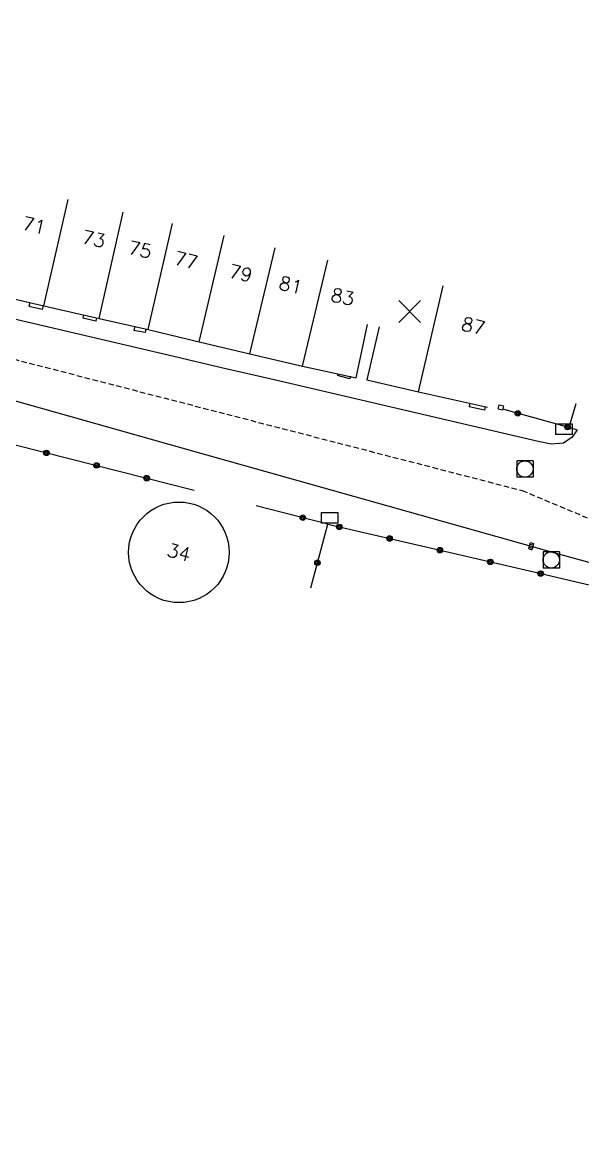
# Model space of a CAD drawing. Header units: millimetres. Extents: x 115000 to 116001, y 121999 to 123001.
# Drawn here: x 115096.1 to 115147.6, y 122279.4 to 122382.9 of the extents above; entities that cross this region are included whole.
import ezdxf
from ezdxf.enums import TextEntityAlignment as Align

# ---------------------------------------------------------------- set-up
doc = ezdxf.new("R2010")
doc.units = ezdxf.units.MM
doc.linetypes.add('DASHED', pattern=[0.75, 0.5, -0.25])
doc.layers.get('0').update_dxf_attribs({"linetype": 'CONTINUOUS'})
for name, color, linetype in [('W0001', 6, 'DASHED'), ('W0008', 7, 'CONTINUOUS'), ('W0100', 7, 'CONTINUOUS'), ('W0105', 7, 'CONTINUOUS'), ('W0112', 1, 'DASHED'), ('W0322', 7, 'CONTINUOUS'), ('W0400', 7, 'CONTINUOUS'), ('W0420', 7, 'CONTINUOUS'), ('W0991', 7, 'CONTINUOUS'), ('W1102', 7, 'CONTINUOUS'), ('W1471', 7, 'CONTINUOUS')]:
    doc.layers.add(name, color=color, linetype=linetype)
doc.styles.get("Standard").update_dxf_attribs({"font": 'romans.shx', "width": 0.85})

# ---------------------------------------------------------------- blocks, each defined once
blk = doc.blocks.new('T420')
for p, q in [((0.75, 0.75), (-0.75, 0.75)), ((-0.75, 0.75), (-0.75, -0.75)), ((0.75, 0.75), (0.75, -0.75)), ((0.75, -0.75), (-0.75, -0.75))]:
    blk.add_line(p, q)
blk.add_ellipse((0, 0), major_axis=(-0.53, 0.53), ratio=1, start_param=3.926991, end_param=10.210176)
blk = doc.blocks.new('T400')
for p, q in [((-0.15, 0.3), (0.15, 0.3)), ((-0.15, -0.25), (-0.15, 0.3)), ((-0.15, 0.15), (0.15, 0.15)), ((-0.15, 0), (0.15, 0)), ((0.15, 0.3), (0.15, -0.25)), ((-0.15, -0.15), (0.15, -0.15)), ((-0.15, -0.25), (-0.15, -0.3)), ((-0.15, -0.3), (0.15, -0.3)), ((0.15, -0.3), (0.15, -0.25))]:
    blk.add_line(p, q)
blk = doc.blocks.new('T1471')
at = {"color": 0, "linetype": 'Continuous', "flags": 128}
blk.add_lwpolyline([(-0.75, -0.5), (-0.75, 0.5), (0.75, 0.5), (0.75, -0.5), (-0.75, -0.5)], dxfattribs=at)
blk = doc.blocks.new('t991o')
at = {"color": 0, "linetype": 'Continuous'}
for p, q in [((-1, 1), (1, -1)), ((-1, -1), (1, 1))]:
    blk.add_line(p, q, dxfattribs=at)
blk = doc.blocks.new('t322o')
at = {"color": 0, "linetype": 'Continuous'}
for radius in [0.25, 0.15]:
    blk.add_circle((0, 0), radius, dxfattribs=at)

msp = doc.modelspace()

# ---------------------------------------------------------------- linework, layer by layer
at = {"layer": 'W0001'}
msp.add_lwpolyline([(115000, 122380.88), (115023.9, 122373.07), (115057.72, 122362.65), (115069.88, 122358.55), (115142, 122339.91), (115152.85, 122335.37), (115173.62, 122329.32), (115181.44, 122327.08), (115187.37, 122325.27), (115192.06, 122323.46), (115196.96, 122321.22), (115205.57, 122316.83), (115221.19, 122308.62), (115247.66, 122294.74), (115282.05, 122276.73), (115324.77, 122254.3), (115347.92, 122242.27), (115350.3, 122241.56), (115356.13, 122239.62)], dxfattribs=at)
at = {"layer": 'W0008'}
for points in [[(115147.06, 122345.49), (115146.6, 122344.81), (115145.8, 122344.26), (115144.67, 122344.15), (115143.47, 122344.4), (115118.84, 122350.15), (115114.41, 122351.16), (115110.01, 122352.22), (115090.25, 122356.83), (115083.79, 122358.35), (115077.13, 122359.9), (115070.74, 122361.41), (115069.65, 122361.93), (115068.69, 122362.9), (115067.98, 122364.05), (115067.75, 122364.67), (115067.69, 122365.49), (115067.98, 122366.79), (115072.53, 122382.87)], [(115059.66, 122339.28), (115061.7, 122347.43), (115062.62, 122351.23), (115063.51, 122353.92), (115064.29, 122354.96), (115065.38, 122355.69), (115066.53, 122355.99), (115067.99, 122355.86), (115069.55, 122355.48), (115070.89, 122355.09), (115091.33, 122349.31), (115113.35, 122343.09), (115142.84, 122334.8), (115145.24, 122334.13), (115153.15, 122331.94), (115167.08, 122327.95), (115174.25, 122325.95), (115185.35, 122322.75), (115190.66, 122320.8), (115196.78, 122317.94), (115205.16, 122313.61), (115237.9, 122296.43), (115249.87, 122290.2)]]:
    msp.add_lwpolyline(points, dxfattribs=at)
at = {"layer": 'W0100'}
for points in [[(115093.35, 122357.95), (115098.09, 122356.86), (115103.15, 122355.71), (115107.65, 122354.68), (115112.36, 122353.57), (115117.01, 122352.46), (115121.85, 122351.31), (115126.78, 122350.26), (115127.82, 122355.15), (115127.82, 122355.15), (115127.82, 122355.15), (115127.82, 122355.15), (115127.82, 122355.15), (115127.82, 122355.15), (115127.82, 122355.15), (115127.82, 122355.15), (115127.82, 122355.15), (115127.82, 122355.15), (115127.82, 122355.15), (115127.82, 122355.15), (115127.82, 122355.15), (115127.82, 122355.15), (115127.82, 122355.15), (115127.82, 122355.15), (115127.82, 122355.15), (115127.82, 122355.15), (115127.82, 122355.15), (115127.82, 122355.15), (115127.82, 122355.15), (115127.82, 122355.15), (115127.82, 122355.15), (115127.82, 122355.15), (115127.82, 122355.15), (115127.82, 122355.15), (115127.82, 122355.15), (115127.82, 122355.15), (115127.82, 122355.15), (115127.82, 122355.15), (115127.82, 122355.15), (115127.82, 122355.15), (115127.82, 122355.15), (115127.82, 122355.15), (115127.82, 122355.15), (115127.82, 122355.15), (115127.82, 122355.15), (115127.82, 122355.15), (115127.82, 122355.15), (115127.82, 122355.15), (115127.82, 122355.15), (115127.82, 122355.15), (115127.82, 122355.15), (115127.82, 122355.15), (115127.82, 122355.15), (115127.82, 122355.15), (115127.82, 122355.15), (115127.82, 122355.15), (115127.82, 122355.15), (115127.82, 122355.15), (115127.82, 122355.15), (115127.82, 122355.15), (115127.82, 122355.15), (115127.82, 122355.15), (115127.82, 122355.15), (115127.82, 122355.15), (115127.82, 122355.15), (115127.82, 122355.15), (115127.82, 122355.15), (115127.82, 122355.15), (115127.82, 122355.15), (115127.82, 122355.15), (115127.82, 122355.15), (115127.82, 122355.15), (115127.82, 122355.15), (115127.82, 122355.15), (115127.82, 122355.15), (115127.82, 122355.15), (115127.82, 122355.15), (115127.82, 122355.15), (115127.82, 122355.15), (115127.82, 122355.15), (115127.82, 122355.15), (115127.82, 122355.15), (115127.82, 122355.15), (115127.82, 122355.15), (115127.82, 122355.15), (115127.82, 122355.15), (115127.82, 122355.15), (115127.82, 122355.15), (115127.82, 122355.15), (115127.82, 122355.15), (115127.82, 122355.15), (115127.82, 122355.15), (115127.82, 122355.15), (115127.82, 122355.15), (115127.82, 122355.15), (115127.82, 122355.15), (115127.82, 122355.15), (115127.82, 122355.15), (115127.82, 122355.15), (115127.82, 122355.15), (115127.82, 122355.15), (115127.82, 122355.15), (115127.82, 122355.15), (115127.82, 122355.15), (115127.82, 122355.15), (115127.82, 122355.15), (115127.82, 122355.15), (115127.82, 122355.15), (115127.82, 122355.15), (115127.82, 122355.15), (115127.82, 122355.15), (115127.82, 122355.15), (115127.82, 122355.15), (115127.82, 122355.15), (115127.82, 122355.15), (115127.82, 122355.15)], [(115128.89, 122354.94), (115127.75, 122350.07), (115132.48, 122348.96), (115138.83, 122347.57), (115138.83, 122347.57), (115138.83, 122347.57), (115138.83, 122347.57), (115138.83, 122347.57), (115138.83, 122347.57), (115138.83, 122347.57), (115138.83, 122347.57), (115138.83, 122347.57), (115138.83, 122347.57), (115138.83, 122347.57), (115138.83, 122347.57), (115138.83, 122347.57), (115138.83, 122347.57), (115138.83, 122347.57), (115138.83, 122347.57), (115138.83, 122347.57), (115138.83, 122347.57), (115138.83, 122347.57), (115138.83, 122347.57), (115138.83, 122347.57), (115138.83, 122347.57), (115138.83, 122347.57), (115138.83, 122347.57), (115138.83, 122347.57), (115138.83, 122347.57), (115138.83, 122347.57), (115138.83, 122347.57), (115138.83, 122347.57), (115138.83, 122347.57), (115138.83, 122347.57), (115138.83, 122347.57), (115138.83, 122347.57), (115138.83, 122347.57), (115138.83, 122347.57), (115138.83, 122347.57), (115138.83, 122347.57), (115138.83, 122347.57), (115138.83, 122347.57), (115138.83, 122347.57), (115138.83, 122347.57), (115138.83, 122347.57), (115138.83, 122347.57), (115138.83, 122347.57), (115138.83, 122347.57), (115138.83, 122347.57), (115138.83, 122347.57), (115138.83, 122347.57), (115138.83, 122347.57), (115138.83, 122347.57), (115138.83, 122347.57), (115138.83, 122347.57), (115138.83, 122347.57), (115138.83, 122347.57), (115138.83, 122347.57), (115138.83, 122347.57), (115138.83, 122347.57), (115138.83, 122347.57), (115138.83, 122347.57), (115138.83, 122347.57), (115138.83, 122347.57), (115138.83, 122347.57), (115138.83, 122347.57), (115138.83, 122347.57), (115138.83, 122347.57), (115138.83, 122347.57), (115138.83, 122347.57), (115138.83, 122347.57), (115138.83, 122347.57), (115138.83, 122347.57), (115138.83, 122347.57), (115138.83, 122347.57), (115138.83, 122347.57), (115138.83, 122347.57), (115138.83, 122347.57), (115138.83, 122347.57), (115138.83, 122347.57), (115138.83, 122347.57), (115138.83, 122347.57), (115138.83, 122347.57), (115138.83, 122347.57), (115138.83, 122347.57), (115138.83, 122347.57), (115138.83, 122347.57), (115138.83, 122347.57), (115138.83, 122347.57), (115138.83, 122347.57), (115138.83, 122347.57), (115138.83, 122347.57), (115138.83, 122347.57), (115138.83, 122347.57), (115138.83, 122347.57), (115138.83, 122347.57), (115138.83, 122347.57), (115138.83, 122347.57), (115138.83, 122347.57), (115138.83, 122347.57), (115138.83, 122347.57), (115138.83, 122347.57), (115138.83, 122347.57), (115138.83, 122347.57), (115138.83, 122347.57), (115138.83, 122347.57), (115138.83, 122347.57), (115138.83, 122347.57), (115138.83, 122347.57), (115138.83, 122347.57), (115138.83, 122347.57), (115138.83, 122347.57), (115138.83, 122347.57), (115138.83, 122347.57), (115138.83, 122347.57), (115138.83, 122347.57), (115138.83, 122347.57), (115138.83, 122347.57), (115138.83, 122347.57), (115138.83, 122347.57)]]:
    msp.add_lwpolyline(points, dxfattribs=at)
at = {"layer": 'W0105'}
for p, q in [((115096.79, 122357.15), (115096.71, 122356.81)), ((115097.94, 122356.52), (115096.71, 122356.81)), ((115098.02, 122356.88), (115097.94, 122356.52)), ((115101.72, 122356.04), (115101.65, 122355.73)), ((115102.85, 122355.46), (115101.65, 122355.73)), ((115102.91, 122355.77), (115102.85, 122355.46)), ((115106.44, 122355), (115106.36, 122354.6)), ((115107.38, 122354.4), (115106.36, 122354.6)), ((115107.44, 122354.71), (115107.38, 122354.4)), ((115125.07, 122350.59), (115125.04, 122350.47)), ((115126.18, 122350.17), (115125.04, 122350.47)), ((115126.24, 122350.4), (115126.18, 122350.17)), ((115137.21, 122347.93), (115137.13, 122347.59)), ((115138.55, 122347.29), (115137.13, 122347.59)), ((115138.62, 122347.61), (115138.55, 122347.29))]:
    msp.add_line(p, q, dxfattribs=at)
at = {"layer": 'W0112'}
for points in [[(115139.82, 122347.39), (115139.9, 122347.78), (115140.31, 122347.69), (115140.22, 122347.3), (115140.22, 122347.3), (115140.22, 122347.3), (115140.22, 122347.3), (115140.22, 122347.3), (115140.22, 122347.3), (115140.22, 122347.3), (115140.22, 122347.3), (115140.22, 122347.3), (115140.22, 122347.3), (115140.22, 122347.3), (115140.22, 122347.3), (115140.22, 122347.3), (115140.22, 122347.3), (115140.22, 122347.3), (115140.22, 122347.3), (115140.22, 122347.3), (115140.22, 122347.3), (115140.22, 122347.3), (115140.22, 122347.3), (115140.22, 122347.3), (115140.22, 122347.3), (115140.22, 122347.3), (115140.22, 122347.3), (115140.22, 122347.3), (115140.22, 122347.3), (115140.22, 122347.3), (115140.22, 122347.3), (115140.22, 122347.3), (115140.22, 122347.3), (115140.22, 122347.3), (115140.22, 122347.3), (115140.22, 122347.3), (115140.22, 122347.3), (115140.22, 122347.3), (115140.22, 122347.3), (115140.22, 122347.3), (115140.22, 122347.3), (115140.22, 122347.3), (115140.22, 122347.3), (115140.22, 122347.3), (115140.22, 122347.3), (115140.22, 122347.3), (115140.22, 122347.3), (115140.22, 122347.3), (115140.22, 122347.3), (115140.22, 122347.3), (115140.22, 122347.3), (115140.22, 122347.3), (115140.22, 122347.3), (115140.22, 122347.3), (115140.22, 122347.3), (115140.22, 122347.3), (115140.22, 122347.3), (115140.22, 122347.3), (115140.22, 122347.3), (115140.22, 122347.3), (115140.22, 122347.3), (115140.22, 122347.3), (115140.22, 122347.3), (115140.22, 122347.3), (115140.22, 122347.3), (115140.22, 122347.3), (115140.22, 122347.3), (115140.22, 122347.3), (115140.22, 122347.3), (115140.22, 122347.3), (115140.22, 122347.3), (115140.22, 122347.3), (115140.22, 122347.3), (115140.22, 122347.3), (115140.22, 122347.3), (115140.22, 122347.3), (115140.22, 122347.3), (115140.22, 122347.3), (115140.22, 122347.3), (115140.22, 122347.3), (115140.22, 122347.3), (115140.22, 122347.3), (115140.22, 122347.3), (115140.22, 122347.3), (115140.22, 122347.3), (115140.22, 122347.3), (115140.22, 122347.3), (115140.22, 122347.3), (115140.22, 122347.3), (115140.22, 122347.3), (115140.22, 122347.3), (115140.22, 122347.3), (115140.22, 122347.3), (115140.22, 122347.3), (115140.22, 122347.3), (115140.22, 122347.3), (115140.22, 122347.3), (115140.22, 122347.3), (115140.22, 122347.3), (115140.22, 122347.3), (115140.22, 122347.3), (115140.22, 122347.3), (115140.22, 122347.3), (115140.22, 122347.3), (115140.22, 122347.3), (115140.22, 122347.3), (115140.22, 122347.3), (115140.22, 122347.3), (115140.22, 122347.3), (115140.22, 122347.3), (115140.22, 122347.3), (115140.22, 122347.3), (115140.22, 122347.3), (115140.22, 122347.3), (115140.22, 122347.3), (115140.22, 122347.3), (115140.22, 122347.3), (115140.22, 122347.3), (115140.22, 122347.3), (115140.22, 122347.3)], [(115139.82, 122347.39), (115140.22, 122347.3), (115140.22, 122347.3), (115140.22, 122347.3), (115140.22, 122347.3), (115140.22, 122347.3), (115140.22, 122347.3), (115140.22, 122347.3), (115140.22, 122347.3), (115140.22, 122347.3), (115140.22, 122347.3), (115140.22, 122347.3), (115140.22, 122347.3), (115140.22, 122347.3), (115140.22, 122347.3), (115140.22, 122347.3), (115140.22, 122347.3), (115140.22, 122347.3), (115140.22, 122347.3), (115140.22, 122347.3), (115140.22, 122347.3), (115140.22, 122347.3), (115140.22, 122347.3), (115140.22, 122347.3), (115140.22, 122347.3), (115140.22, 122347.3), (115140.22, 122347.3), (115140.22, 122347.3), (115140.22, 122347.3), (115140.22, 122347.3), (115140.22, 122347.3), (115140.22, 122347.3), (115140.22, 122347.3), (115140.22, 122347.3), (115140.22, 122347.3), (115140.22, 122347.3), (115140.22, 122347.3), (115140.22, 122347.3), (115140.22, 122347.3), (115140.22, 122347.3), (115140.22, 122347.3), (115140.22, 122347.3), (115140.22, 122347.3), (115140.22, 122347.3), (115140.22, 122347.3), (115140.22, 122347.3), (115140.22, 122347.3), (115140.22, 122347.3), (115140.22, 122347.3), (115140.22, 122347.3), (115140.22, 122347.3), (115140.22, 122347.3), (115140.22, 122347.3), (115140.22, 122347.3), (115140.22, 122347.3), (115140.22, 122347.3), (115140.22, 122347.3), (115140.22, 122347.3), (115140.22, 122347.3), (115140.22, 122347.3), (115140.22, 122347.3), (115140.22, 122347.3), (115140.22, 122347.3), (115140.22, 122347.3), (115140.22, 122347.3), (115140.22, 122347.3), (115140.22, 122347.3), (115140.22, 122347.3), (115140.22, 122347.3), (115140.22, 122347.3), (115140.22, 122347.3), (115140.22, 122347.3), (115140.22, 122347.3), (115140.22, 122347.3), (115140.22, 122347.3), (115140.22, 122347.3), (115140.22, 122347.3), (115140.22, 122347.3), (115140.22, 122347.3), (115140.22, 122347.3), (115140.22, 122347.3), (115140.22, 122347.3), (115140.22, 122347.3), (115140.22, 122347.3), (115140.22, 122347.3), (115140.22, 122347.3), (115140.22, 122347.3), (115140.22, 122347.3), (115140.22, 122347.3), (115140.22, 122347.3), (115140.22, 122347.3), (115140.22, 122347.3), (115140.22, 122347.3), (115140.22, 122347.3), (115140.22, 122347.3), (115140.22, 122347.3), (115140.22, 122347.3), (115140.22, 122347.3), (115140.22, 122347.3), (115140.22, 122347.3), (115140.22, 122347.3), (115140.22, 122347.3), (115140.22, 122347.3), (115140.22, 122347.3), (115140.22, 122347.3), (115140.22, 122347.3), (115140.22, 122347.3), (115140.22, 122347.3), (115140.22, 122347.3), (115140.22, 122347.3), (115140.22, 122347.3), (115140.22, 122347.3), (115140.22, 122347.3), (115140.22, 122347.3), (115140.22, 122347.3), (115140.22, 122347.3), (115140.22, 122347.3), (115140.22, 122347.3), (115140.22, 122347.3), (115140.22, 122347.3)]]:
    msp.add_lwpolyline(points, dxfattribs=at)
at = {"layer": 'W0322'}
for points in [[(115146.95, 122347.86), (115146.95, 122347.86), (115146.95, 122347.86), (115146.95, 122347.86), (115146.95, 122347.86), (115146.95, 122347.86), (115146.95, 122347.86), (115146.95, 122347.86), (115146.95, 122347.86), (115146.95, 122347.86), (115146.95, 122347.86), (115146.95, 122347.86), (115146.95, 122347.86), (115146.95, 122347.86), (115146.95, 122347.86), (115146.95, 122347.86), (115146.95, 122347.86), (115146.95, 122347.86), (115146.31, 122345.7), (115140.24, 122347.37)], [(115146.95, 122347.86), (115146.95, 122347.86), (115146.95, 122347.86), (115146.95, 122347.86), (115146.95, 122347.86), (115146.95, 122347.86), (115146.95, 122347.86), (115146.95, 122347.86), (115146.95, 122347.86), (115146.95, 122347.86), (115146.95, 122347.86), (115146.95, 122347.86), (115146.95, 122347.86), (115146.95, 122347.86), (115146.95, 122347.86), (115146.95, 122347.86), (115146.95, 122347.86), (115146.95, 122347.86), (115146.95, 122347.86), (115146.95, 122347.86), (115146.95, 122347.86), (115146.95, 122347.86), (115146.95, 122347.86), (115146.95, 122347.86), (115146.95, 122347.86), (115146.95, 122347.86), (115146.95, 122347.86), (115146.95, 122347.86), (115146.95, 122347.86), (115146.95, 122347.86), (115146.95, 122347.86), (115146.95, 122347.86), (115146.95, 122347.86), (115146.95, 122347.86), (115146.95, 122347.86), (115146.95, 122347.86), (115146.95, 122347.86), (115146.95, 122347.86), (115146.95, 122347.86), (115146.95, 122347.86), (115146.95, 122347.86), (115146.95, 122347.86), (115146.95, 122347.86), (115146.95, 122347.86), (115146.95, 122347.86), (115146.95, 122347.86), (115146.95, 122347.86), (115146.95, 122347.86), (115146.95, 122347.86), (115146.95, 122347.86), (115146.95, 122347.86), (115146.95, 122347.86), (115146.95, 122347.86), (115146.95, 122347.86), (115146.95, 122347.86), (115146.95, 122347.86), (115146.95, 122347.86), (115146.95, 122347.86), (115146.95, 122347.86), (115146.95, 122347.86), (115146.95, 122347.86), (115146.95, 122347.86), (115146.95, 122347.86), (115146.95, 122347.86), (115146.95, 122347.86), (115146.95, 122347.86), (115146.95, 122347.86), (115146.95, 122347.86), (115146.95, 122347.86), (115146.95, 122347.86), (115146.95, 122347.86), (115146.95, 122347.86), (115146.95, 122347.86), (115146.95, 122347.86), (115146.95, 122347.86), (115146.95, 122347.86), (115146.95, 122347.86), (115146.95, 122347.86), (115146.95, 122347.86), (115146.95, 122347.86), (115146.95, 122347.86), (115146.95, 122347.86), (115146.95, 122347.86), (115146.95, 122347.86), (115146.95, 122347.86), (115146.95, 122347.86), (115146.95, 122347.86), (115146.95, 122347.86), (115146.95, 122347.86), (115146.95, 122347.86), (115146.95, 122347.86), (115146.95, 122347.86), (115146.95, 122347.86), (115146.95, 122347.86), (115146.95, 122347.86), (115146.95, 122347.86), (115146.95, 122347.86), (115146.95, 122347.86), (115146.95, 122347.86), (115146.95, 122347.86), (115146.95, 122347.86)], [(115146.29, 122345.71), (115147.06, 122345.49), (115147.06, 122345.49), (115147.06, 122345.49), (115147.06, 122345.49), (115147.06, 122345.49), (115147.06, 122345.49), (115147.06, 122345.49), (115147.06, 122345.49), (115147.06, 122345.49), (115147.06, 122345.49), (115147.06, 122345.49), (115147.06, 122345.49), (115147.06, 122345.49), (115147.06, 122345.49), (115147.06, 122345.49), (115147.06, 122345.49), (115147.06, 122345.49), (115147.06, 122345.49), (115147.06, 122345.49), (115147.06, 122345.49), (115147.06, 122345.49), (115147.06, 122345.49), (115147.06, 122345.49), (115147.06, 122345.49), (115147.06, 122345.49), (115147.06, 122345.49), (115147.06, 122345.49), (115147.06, 122345.49), (115147.06, 122345.49), (115147.06, 122345.49), (115147.06, 122345.49), (115147.06, 122345.49), (115147.06, 122345.49), (115147.06, 122345.49), (115147.06, 122345.49), (115147.06, 122345.49), (115147.06, 122345.49), (115147.06, 122345.49), (115147.06, 122345.49), (115147.06, 122345.49), (115147.06, 122345.49), (115147.06, 122345.49), (115147.06, 122345.49), (115147.06, 122345.49), (115147.06, 122345.49), (115147.06, 122345.49), (115147.06, 122345.49), (115147.06, 122345.49), (115147.06, 122345.49), (115147.06, 122345.49), (115147.06, 122345.49), (115147.06, 122345.49), (115147.06, 122345.49), (115147.06, 122345.49), (115147.06, 122345.49), (115147.06, 122345.49), (115147.06, 122345.49), (115147.06, 122345.49), (115147.06, 122345.49), (115147.06, 122345.49), (115147.06, 122345.49), (115147.06, 122345.49), (115147.06, 122345.49), (115147.06, 122345.49), (115147.06, 122345.49), (115147.06, 122345.49), (115147.06, 122345.49), (115147.06, 122345.49), (115147.06, 122345.49), (115147.06, 122345.49), (115147.06, 122345.49), (115147.06, 122345.49), (115147.06, 122345.49), (115147.06, 122345.49), (115147.06, 122345.49), (115147.06, 122345.49), (115147.06, 122345.49), (115147.06, 122345.49), (115147.06, 122345.49), (115147.06, 122345.49), (115147.06, 122345.49), (115147.06, 122345.49), (115147.06, 122345.49), (115147.06, 122345.49), (115147.06, 122345.49), (115147.06, 122345.49), (115147.06, 122345.49), (115147.06, 122345.49), (115147.06, 122345.49), (115147.06, 122345.49), (115147.06, 122345.49), (115147.06, 122345.49), (115147.06, 122345.49), (115147.06, 122345.49), (115147.06, 122345.49), (115147.06, 122345.49), (115147.06, 122345.49), (115147.06, 122345.49), (115147.06, 122345.49), (115147.06, 122345.49)], [(115147.06, 122345.49), (115147.06, 122345.49), (115147.06, 122345.49), (115147.06, 122345.49), (115147.06, 122345.49), (115147.06, 122345.49), (115147.06, 122345.49), (115147.06, 122345.49), (115147.06, 122345.49), (115147.06, 122345.49), (115147.06, 122345.49), (115147.06, 122345.49), (115147.06, 122345.49), (115147.06, 122345.49), (115147.06, 122345.49), (115147.06, 122345.49), (115147.06, 122345.49), (115147.06, 122345.49), (115147.06, 122345.49), (115147.06, 122345.49)], [(115091.69, 122338.03), (115091.69, 122338.03), (115091.69, 122338.03), (115091.69, 122338.03), (115091.69, 122338.03), (115091.69, 122338.03), (115091.69, 122338.03), (115091.69, 122338.03), (115091.69, 122338.03), (115091.69, 122338.03), (115091.69, 122338.03), (115091.69, 122338.03), (115091.69, 122338.03), (115091.69, 122338.03), (115091.69, 122338.03), (115091.69, 122338.03), (115091.69, 122338.03), (115091.69, 122338.03), (115093.38, 122344.61), (115111.88, 122339.95)], [(115124.16, 122336.82), (115117.58, 122338.51), (115117.58, 122338.51), (115117.58, 122338.51), (115117.58, 122338.51), (115117.58, 122338.51), (115117.58, 122338.51), (115117.58, 122338.51), (115117.58, 122338.51), (115117.58, 122338.51), (115117.58, 122338.51), (115117.58, 122338.51), (115117.58, 122338.51), (115117.58, 122338.51), (115117.58, 122338.51), (115117.58, 122338.51), (115117.58, 122338.51), (115117.58, 122338.51), (115117.58, 122338.51), (115117.58, 122338.51), (115117.58, 122338.51), (115117.58, 122338.51), (115117.58, 122338.51), (115117.58, 122338.51), (115117.58, 122338.51), (115117.58, 122338.51), (115117.58, 122338.51), (115117.58, 122338.51), (115117.58, 122338.51), (115117.58, 122338.51), (115117.58, 122338.51), (115117.58, 122338.51), (115117.58, 122338.51), (115117.58, 122338.51), (115117.58, 122338.51), (115117.58, 122338.51), (115117.58, 122338.51), (115117.58, 122338.51), (115117.58, 122338.51), (115117.58, 122338.51), (115117.58, 122338.51), (115117.58, 122338.51), (115117.58, 122338.51), (115117.58, 122338.51), (115117.58, 122338.51), (115117.58, 122338.51), (115117.58, 122338.51), (115117.58, 122338.51), (115117.58, 122338.51), (115117.58, 122338.51), (115117.58, 122338.51), (115117.58, 122338.51), (115117.58, 122338.51), (115117.58, 122338.51), (115117.58, 122338.51), (115117.58, 122338.51), (115117.58, 122338.51), (115117.58, 122338.51), (115117.58, 122338.51), (115117.58, 122338.51), (115117.58, 122338.51), (115117.58, 122338.51), (115117.58, 122338.51), (115117.58, 122338.51), (115117.58, 122338.51), (115117.58, 122338.51), (115117.58, 122338.51), (115117.58, 122338.51), (115117.58, 122338.51), (115117.58, 122338.51), (115117.58, 122338.51), (115117.58, 122338.51), (115117.58, 122338.51), (115117.58, 122338.51), (115117.58, 122338.51), (115117.58, 122338.51), (115117.58, 122338.51), (115117.58, 122338.51), (115117.58, 122338.51), (115117.58, 122338.51), (115117.58, 122338.51), (115117.58, 122338.51), (115117.58, 122338.51), (115117.58, 122338.51), (115117.58, 122338.51), (115117.58, 122338.51), (115117.58, 122338.51), (115117.58, 122338.51), (115117.58, 122338.51), (115117.58, 122338.51), (115117.58, 122338.51), (115117.58, 122338.51), (115117.58, 122338.51), (115117.58, 122338.51), (115117.58, 122338.51), (115117.58, 122338.51), (115117.58, 122338.51), (115117.58, 122338.51), (115117.58, 122338.51), (115117.58, 122338.51), (115117.58, 122338.51)], [(115117.58, 122338.51), (115117.58, 122338.51), (115117.58, 122338.51), (115117.58, 122338.51), (115117.58, 122338.51), (115117.58, 122338.51), (115117.58, 122338.51), (115117.58, 122338.51), (115117.58, 122338.51), (115117.58, 122338.51), (115117.58, 122338.51), (115117.58, 122338.51), (115117.58, 122338.51), (115117.58, 122338.51), (115117.58, 122338.51), (115117.58, 122338.51), (115117.58, 122338.51), (115117.58, 122338.51), (115117.58, 122338.51), (115117.58, 122338.51)], [(115122.6, 122330.98), (115122.6, 122330.98), (115122.6, 122330.98), (115122.6, 122330.98), (115122.6, 122330.98), (115122.6, 122330.98), (115122.6, 122330.98), (115122.6, 122330.98), (115122.6, 122330.98), (115122.6, 122330.98), (115122.6, 122330.98), (115122.6, 122330.98), (115122.6, 122330.98), (115122.6, 122330.98), (115122.6, 122330.98), (115122.6, 122330.98), (115122.6, 122330.98), (115124.15, 122336.82), (115142.68, 122332.52), (115152.86, 122330.13)], [(115122.6, 122330.98), (115122.6, 122330.98), (115122.6, 122330.98), (115122.6, 122330.98), (115122.6, 122330.98), (115122.6, 122330.98), (115122.6, 122330.98), (115122.6, 122330.98), (115122.6, 122330.98), (115122.6, 122330.98), (115122.6, 122330.98), (115122.6, 122330.98), (115122.6, 122330.98), (115122.6, 122330.98), (115122.6, 122330.98), (115122.6, 122330.98), (115122.6, 122330.98), (115122.6, 122330.98), (115122.6, 122330.98), (115122.6, 122330.98), (115122.6, 122330.98), (115122.6, 122330.98), (115122.6, 122330.98), (115122.6, 122330.98), (115122.6, 122330.98), (115122.6, 122330.98), (115122.6, 122330.98), (115122.6, 122330.98), (115122.6, 122330.98), (115122.6, 122330.98), (115122.6, 122330.98), (115122.6, 122330.98), (115122.6, 122330.98), (115122.6, 122330.98), (115122.6, 122330.98), (115122.6, 122330.98), (115122.6, 122330.98), (115122.6, 122330.98), (115122.6, 122330.98), (115122.6, 122330.98), (115122.6, 122330.98), (115122.6, 122330.98), (115122.6, 122330.98), (115122.6, 122330.98), (115122.6, 122330.98), (115122.6, 122330.98), (115122.6, 122330.98), (115122.6, 122330.98), (115122.6, 122330.98), (115122.6, 122330.98), (115122.6, 122330.98), (115122.6, 122330.98), (115122.6, 122330.98), (115122.6, 122330.98), (115122.6, 122330.98), (115122.6, 122330.98), (115122.6, 122330.98), (115122.6, 122330.98), (115122.6, 122330.98), (115122.6, 122330.98), (115122.6, 122330.98), (115122.6, 122330.98), (115122.6, 122330.98), (115122.6, 122330.98), (115122.6, 122330.98), (115122.6, 122330.98), (115122.6, 122330.98), (115122.6, 122330.98), (115122.6, 122330.98), (115122.6, 122330.98), (115122.6, 122330.98), (115122.6, 122330.98), (115122.6, 122330.98), (115122.6, 122330.98), (115122.6, 122330.98), (115122.6, 122330.98), (115122.6, 122330.98), (115122.6, 122330.98), (115122.6, 122330.98), (115122.6, 122330.98), (115122.6, 122330.98), (115122.6, 122330.98), (115122.6, 122330.98), (115122.6, 122330.98), (115122.6, 122330.98), (115122.6, 122330.98), (115122.6, 122330.98), (115122.6, 122330.98), (115122.6, 122330.98), (115122.6, 122330.98), (115122.6, 122330.98), (115122.6, 122330.98), (115122.6, 122330.98), (115122.6, 122330.98), (115122.6, 122330.98), (115122.6, 122330.98), (115122.6, 122330.98), (115122.6, 122330.98), (115122.6, 122330.98), (115122.6, 122330.98), (115122.6, 122330.98)]]:
    msp.add_lwpolyline(points, dxfattribs=at)
at = {"layer": 'W1102'}
for p, q in [((115098.09, 122356.86), (115100.32, 122366.61)), ((115103.15, 122355.71), (115105.37, 122365.47)), ((115107.65, 122354.68), (115109.9, 122364.42)), ((115112.36, 122353.57), (115114.64, 122363.31)), ((115117.01, 122352.46), (115119.34, 122362.18)), ((115121.85, 122351.31), (115124.16, 122361.04)), ((115132.48, 122348.96), (115134.76, 122358.7))]:
    msp.add_line(p, q, dxfattribs=at)
msp.add_circle((115110.49, 122334.23), 4.62, dxfattribs=at)

# ---------------------------------------------------------------- block references
at = {"layer": 'W0322'}
for p, rotation in [((115141.61, 122346.99), 164.6154072769679), ((115146.19, 122345.73), 164.6154072769679), ((115098.32, 122343.36), 345.8718686304805), ((115102.92, 122342.21), 345.8718686304805), ((115107.53, 122341.04), 345.8718686304805), ((115121.86, 122337.41), 165.5632652277985), ((115125.21, 122336.57), 346.9487493356169), ((115129.83, 122335.5), 346.9487493356169), ((115134.46, 122334.43), 346.9487493356169), ((115123.21, 122333.27), 75.10159788259158), ((115139.09, 122333.35), 346.9487493356169), ((115143.71, 122332.28), 346.7947856240076)]:
    msp.add_blockref('t322o', p, dxfattribs=dict(at, rotation=rotation))
at = {"layer": 'W0400', "rotation": 344.3659339766248}
msp.add_blockref('T400', (115142.84, 122334.8), dxfattribs=at)
at = {"layer": 'W0420'}
for p in [(115142.26, 122341.88), (115144.68, 122333.54)]:
    msp.add_blockref('T420', p, dxfattribs=at)
at = {"layer": 'W0991'}
msp.add_blockref('t991o', (115131.68, 122356.34), dxfattribs=at)
at = {"layer": 'W1471'}
for p in [(115145.86, 122345.54), (115124.32, 122337.4)]:
    msp.add_blockref('T1471', p, dxfattribs=at)

# ---------------------------------------------------------------- texts
at = {"layer": 'W0991'}
for s, rotation, p in [('71', 347.1597, (115097.19, 122364.25)), ('73', 347.225, (115102.66, 122363.01)), ('75', 346.9655, (115106.92, 122362.03)), ('77', 346.8484, (115111.14, 122361.05)), ('79', 346.5205, (115116.16, 122359.86)), ('81', 346.6716, (115120.76, 122358.76)), ('83', 347.9335, (115125.53, 122357.68)), ('87', 347.6368, (115137.52, 122355.02)), ('34', 345.938, (115110.49, 122334.23))]:
    msp.add_text(s, height=1.25, rotation=rotation, dxfattribs=at).set_placement(p, align=Align.MIDDLE)

doc.saveas('drawing.dxf')
